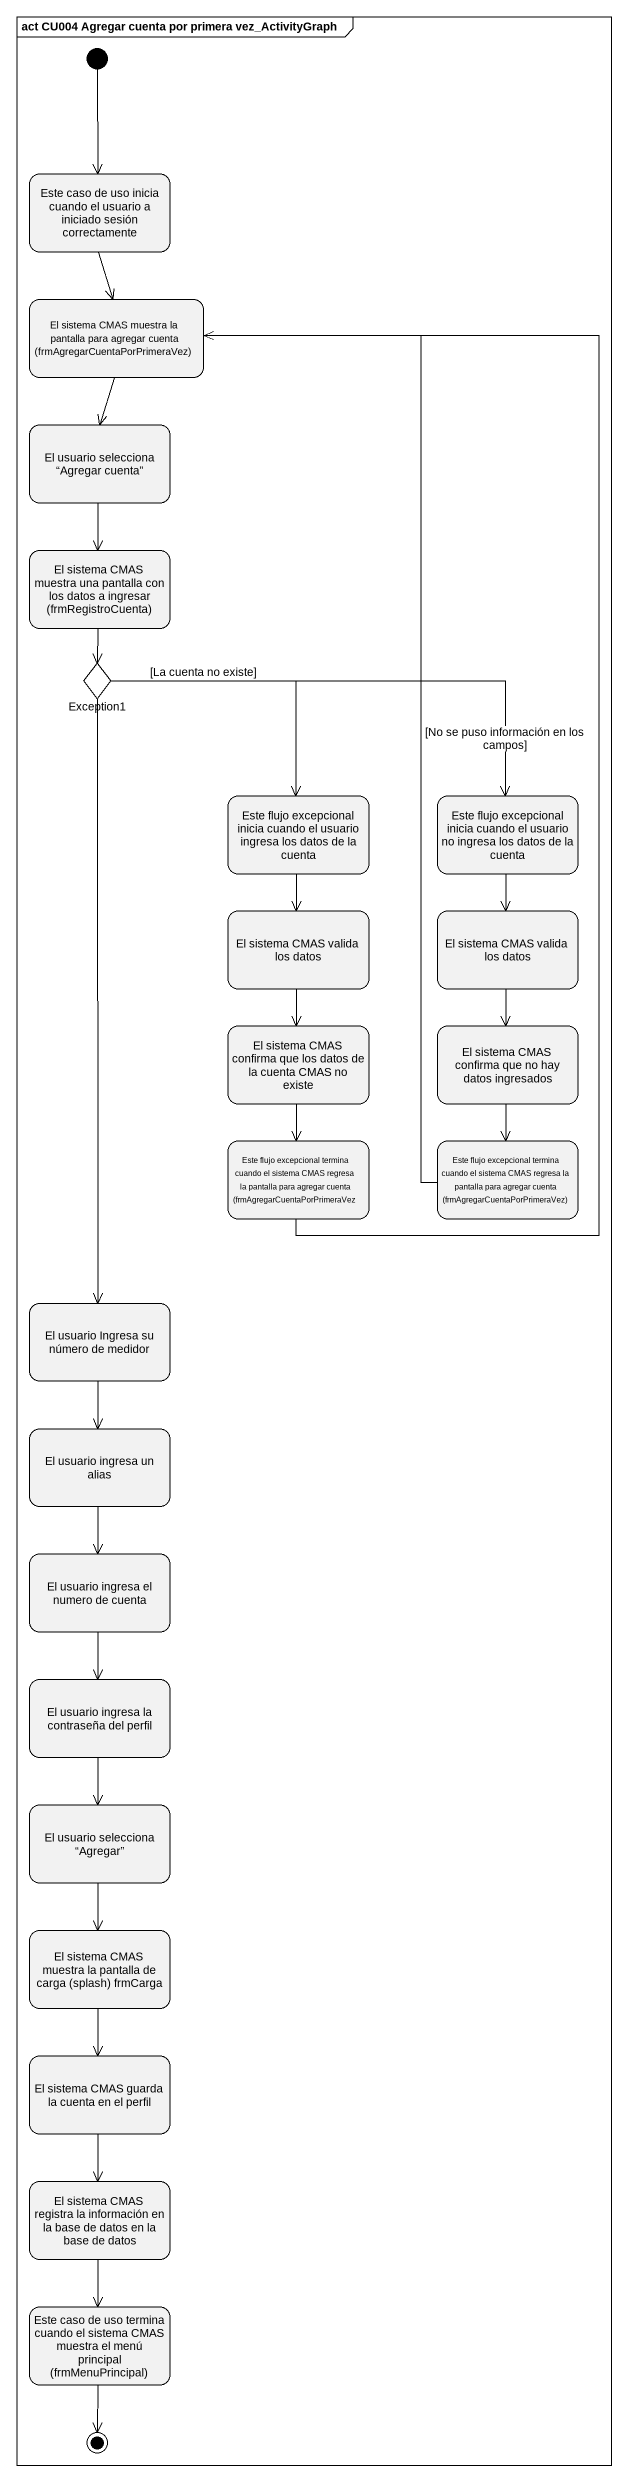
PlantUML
@startuml
mainframe act CU004 Agregar cuenta por primera vez_ActivityGraph
hide empty description
state "Este caso de uso inicia cuando el usuario a iniciado sesión correctamente" as Este_caso_de_uso_inicia
state "El sistema CMAS muestra la pantalla para agregar cuenta (frmAgregarCuentaPorPrimeraVez)" as El_sistema_CMAS_muestra_la
state "El usuario selecciona “Agregar cuenta”" as El_usuario_selecciona
state "El sistema CMAS muestra una pantalla con los datos a ingresar (frmRegistroCuenta)" as El_sistema_CMAS_muestra_una
state Exception1 <<choice>>
state "Este flujo excepcional inicia cuando el usuario ingresa los datos de la cuenta" as Este_flujo_excepcional
state "Este flujo excepcional inicia cuando el usuario no ingresa los datos de la cuenta" as Este_flujo_excepcional_2
state "El sistema CMAS valida los datos" as El_sistema_CMAS_valida_los
state "El sistema CMAS valida los datos" as El_sistema_CMAS_valida_los_2
state "El sistema CMAS confirma que los datos de la cuenta CMAS no existe" as El_sistema_CMAS_confirma
state "El sistema CMAS confirma que no hay datos ingresados" as El_sistema_CMAS_confirma_2
state "Este flujo excepcional termina cuando el sistema CMAS regresa la pantalla para agregar cuenta (frmAgregarCuentaPorPrimeraVez" as Este_flujo_excepcional_3
state "Este flujo excepcional termina cuando el sistema CMAS regresa la pantalla para agregar cuenta (frmAgregarCuentaPorPrimeraVez)" as Este_flujo_excepcional_4
state "El usuario Ingresa su número de medidor" as El_usuario_Ingresa_su
state "El usuario ingresa un alias" as El_usuario_ingresa_un_alias
state "El usuario ingresa el numero de cuenta" as El_usuario_ingresa_el
state "El usuario ingresa la contraseña del perfil" as El_usuario_ingresa_la
state "El usuario selecciona “Agregar”" as El_usuario_selecciona_2
state "El sistema CMAS muestra la pantalla de carga (splash) frmCarga" as El_sistema_CMAS_muestra_la_2
state "El sistema CMAS guarda la cuenta en el perfil" as El_sistema_CMAS_guarda_la
state "El sistema CMAS registra la información en la base de datos en la base de datos" as El_sistema_CMAS_registra_la
state "Este caso de uso termina cuando el sistema CMAS muestra el menú principal (frmMenuPrincipal)" as Este_caso_de_uso_termina
[*] --> Este_caso_de_uso_inicia
Este_caso_de_uso_inicia --> El_sistema_CMAS_muestra_la
El_sistema_CMAS_muestra_la --> El_usuario_selecciona
El_usuario_selecciona --> El_sistema_CMAS_muestra_una
El_sistema_CMAS_muestra_una --> Exception1
Exception1 --> Este_flujo_excepcional : [La cuenta no existe]
Exception1 -right-> Este_flujo_excepcional_2 : [No se puso información en los campos]
Exception1 --> El_usuario_Ingresa_su
Este_flujo_excepcional --> El_sistema_CMAS_valida_los
Este_flujo_excepcional_2 --> El_sistema_CMAS_valida_los_2
El_sistema_CMAS_valida_los --> El_sistema_CMAS_confirma
El_sistema_CMAS_valida_los_2 --> El_sistema_CMAS_confirma_2
El_sistema_CMAS_confirma --> Este_flujo_excepcional_3
El_sistema_CMAS_confirma_2 --> Este_flujo_excepcional_4
Este_flujo_excepcional_3 -up-> El_sistema_CMAS_muestra_la
Este_flujo_excepcional_4 -up-> El_sistema_CMAS_muestra_la
El_usuario_Ingresa_su --> El_usuario_ingresa_un_alias
El_usuario_ingresa_un_alias --> El_usuario_ingresa_el
El_usuario_ingresa_el --> El_usuario_ingresa_la
El_usuario_ingresa_la --> El_usuario_selecciona_2
El_usuario_selecciona_2 --> El_sistema_CMAS_muestra_la_2
El_sistema_CMAS_muestra_la_2 --> El_sistema_CMAS_guarda_la
El_sistema_CMAS_guarda_la --> El_sistema_CMAS_registra_la
El_sistema_CMAS_registra_la --> Este_caso_de_uso_termina
Este_caso_de_uso_termina --> [*]
@enduml
